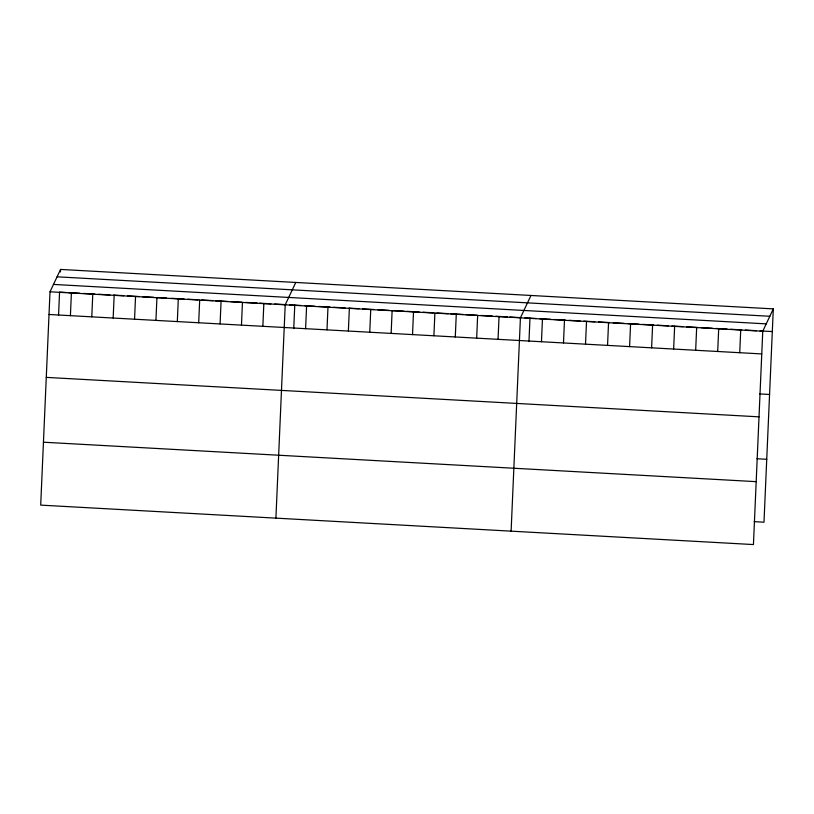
<?xml version="1.0" encoding="UTF-8"?>
<svg xmlns="http://www.w3.org/2000/svg" width="814" height="814" viewBox="0 0 814 814"><rect width="100%" height="100%" fill="white"/><g stroke="black" fill="none" stroke-linecap="round" stroke-linejoin="round"><path stroke-width="1.22" d="M50.01 291.799L40.7 505.118L753.438 544.566L762.759 331.247L773.3 308.882L60.562 269.434L50.01 291.799L762.759 331.247M58.547 315.547L59.564 292.114L65.863 292.46M60.45 271.957L60.562 269.434M70.401 315.659L71.398 292.979M91.789 316.839L92.776 294.169M113.166 318.02L114.164 295.35M134.554 319.21L135.541 296.53M155.932 320.39L156.929 297.721M177.32 321.571L178.307 298.901M198.697 322.761L199.684 300.081M220.085 323.941L221.072 301.261M241.463 325.122L242.45 302.452M262.851 326.312L263.838 303.632M275.905 518.131L285.215 304.812L295.767 282.458M293.752 328.571L294.77 305.128M305.606 328.673L306.603 306.003M326.994 329.863L327.981 307.183M348.372 331.044L349.369 308.364M369.76 332.224L370.746 309.554M391.137 333.414L392.124 310.734M412.525 334.595L413.512 311.915M433.903 335.775L434.89 313.105M455.291 336.965L456.278 314.285M476.668 338.146L477.655 315.466M498.046 339.326L499.043 316.656M511.111 531.145L520.421 317.836L530.972 295.472M528.958 341.585L529.975 318.152M541.463 341.727L542.45 319.057M563.491 342.948L564.478 320.278M585.52 344.169L586.518 321.489M607.549 345.39L608.546 322.71M629.588 346.611L630.575 323.931M651.617 347.832L652.604 325.152M673.646 349.043L674.633 326.373M695.675 350.264L696.662 327.594M717.704 351.485L718.691 328.805M739.733 352.706L740.72 330.026M773.3 308.882L763.99 522.201L754.191 521.662M57.082 276.811L769.82 316.27M53.49 284.422L766.239 323.87M68.376 292.602L79.691 293.223M83.466 293.437L94.79 294.058M98.555 294.271L109.88 294.902M113.655 295.106L123.718 295.665M127.493 295.869L138.807 296.5M142.582 296.703L153.907 297.334M157.672 297.548L166.483 298.026M171.51 298.311L184.086 299.003M187.861 299.216L197.924 299.776M201.699 299.979L213.014 300.61M215.537 300.742L228.113 301.445M230.627 301.577L241.951 302.208M245.716 302.421L257.041 303.042M259.554 303.184L270.879 303.805M274.654 304.019L285.968 304.639M289.743 304.853L301.058 305.484M304.833 305.688L314.896 306.247M318.671 306.451L329.996 307.082M333.76 307.285L345.085 307.916M348.86 308.13L358.923 308.679M362.698 308.893L374.013 309.513M377.788 309.727L389.102 310.358M392.877 310.561L404.202 311.192M406.715 311.324L419.291 312.027M423.066 312.23L433.129 312.79M436.904 313.003L448.219 313.624M450.742 313.766L463.319 314.458M465.832 314.601L477.146 315.222M480.921 315.435L492.246 316.066M496.021 316.27L507.336 316.9M509.849 317.033L521.174 317.663M524.949 317.867L536.1 318.488M539.774 318.691L550.783 319.302M554.456 319.505L565.476 320.116M569.139 320.319L580.158 320.93M583.831 321.133L594.841 321.744M598.514 321.947L609.533 322.558M613.207 322.761L624.216 323.372M627.889 323.565L638.909 324.176M642.572 324.379L653.591 324.99M657.264 325.193L668.274 325.803M671.947 326.007L682.966 326.618M686.64 326.821L697.649 327.432M701.322 327.635L712.342 328.246M716.015 328.449L727.024 329.06M730.697 329.263L741.717 329.874M745.38 330.077L756.399 330.688M760.073 330.891L772.313 331.563M49.023 314.479L761.762 353.927M759.767 393.935L769.566 394.475M46.276 377.381L759.014 416.839M756.939 458.75L766.737 459.289M43.447 442.206L756.186 481.654"/></g></svg>
